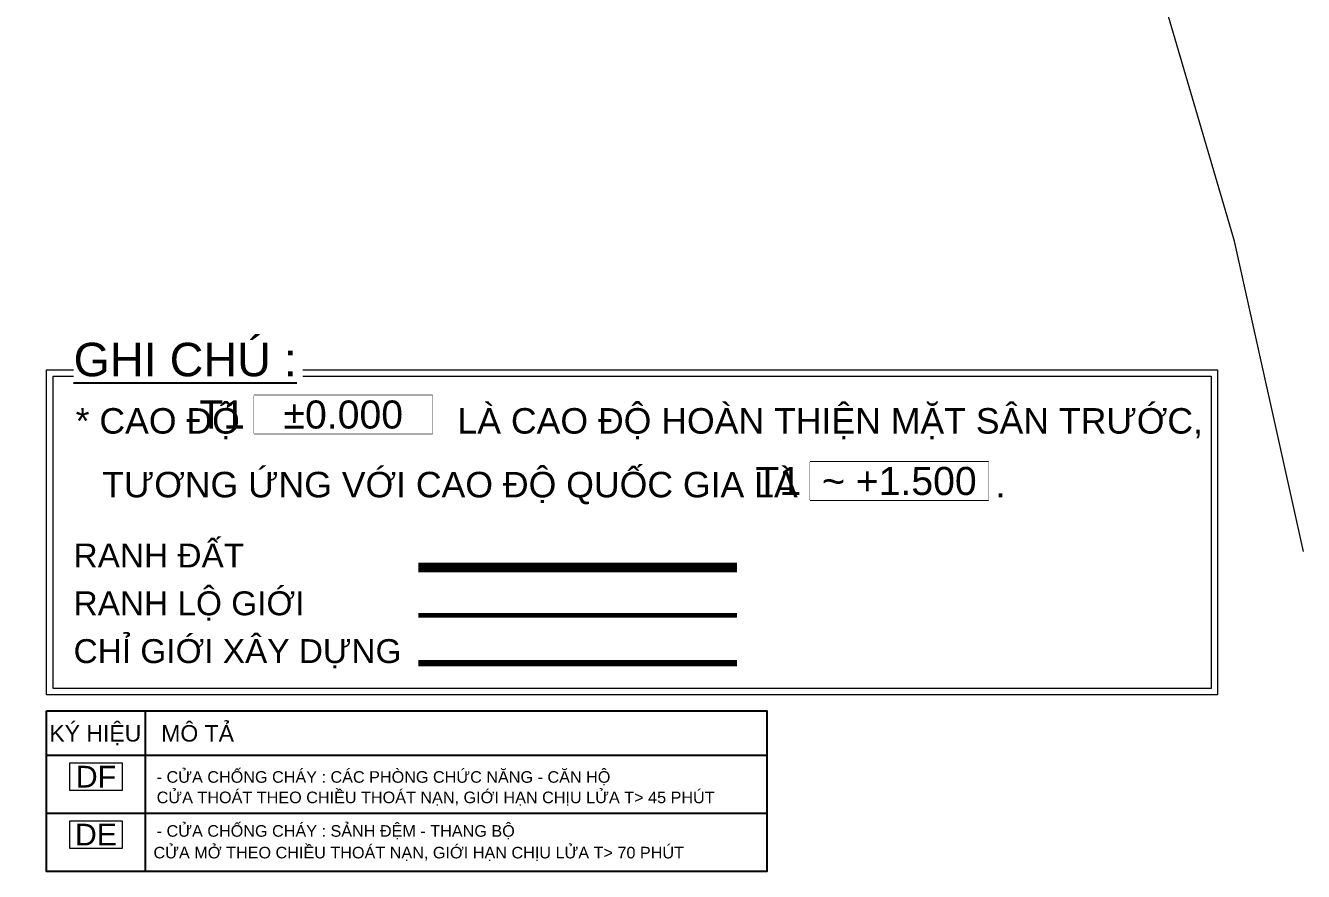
# Model space of a CAD drawing. Header units: millimetres. Extents: x -55734 to 162275, y 47779 to 197208.
# Drawn here: x 82886 to 122990, y 50056 to 76601 of the extents above; entities that cross this region are included whole.
import ezdxf
from ezdxf.enums import TextEntityAlignment as Align
from ezdxf.xclip import XClip

# ---------------------------------------------------------------- set-up
doc = ezdxf.new("R2010")
doc.units = ezdxf.units.MM
doc.header["$XCLIPFRAME"] = 0
doc.set_wipeout_variables(frame=1)
doc.linetypes.add('HIDDEN2', pattern=[4.7625, 3.175, -1.5875])
doc.linetypes.add('PHANTOM', pattern=[63.5, 31.75, -6.35, 6.35, -6.35, 6.35, -6.35])
for name, color, linetype in [('CGXD', 5, 'HIDDEN2'), ('RD-AB', 4, 'PHANTOM'), ('RLG', 2, 'FENCELINE1')]:
    doc.layers.add(name, color=color, linetype=linetype)
for name, color, linetype, lineweight in [('DIM', 1, 'Continuous', 5), ('KI-HIEU-1', 151, 'Continuous', 9), ('NET-CAT', 3, 'Continuous', 15), ('NET-THAY', 2, 'Continuous', 9), ('Y-GHI CHU PCCC$0$Z-CT1-GHI CHU TT$0$CHU-1', 7, 'Continuous', 9), ('Y-GHI CHU PCCC$0$Z-CT1-GHI CHU TT$0$KI-HIEU', 6, 'Continuous', 13)]:
    doc.layers.add(name, color=color, linetype=linetype, lineweight=lineweight)
doc.styles.add('Arial', font='Font - TrueType - Arial.ttf')
doc.styles.add('Y-GHI CHU PCCC$0$Arial', font='Font - TrueType - Arial.ttf')
doc.styles.add('Y-GHI CHU PCCC$0$Z-CT1-GHI CHU TT$0$TA1', font='Font - TrueType - Arial.ttf')
doc.linetypes.add('FENCELINE1', pattern='A,6.35,-2.54,[133,ltypeshp.shx,S=2.54,R=0,X=-2.54,Y=0],-2.54,25.4', length=36.83)

# ---------------------------------------------------------------- blocks, each defined once
blk = doc.blocks.new('A$C73191BE0')
at = {"layer": 'NET-THAY', "ltscale": 0.5, "elevation": 0}
blk.add_lwpolyline([(-113351.4, -33388.4), (-103770.7, -30600.3), (-80576, -22127.4), (-71191.2, -17524, 0.2846792), (-59999.1, 324.1, -0.223287), (-38037.5, 46402, 0.2870076), (-31261, 66503.8), (-43749.1, 118930.3)], format="xyb", dxfattribs=at)
blk = doc.blocks.new('Y-GHI CHU PCCC$0$A$C53D4240F')
at = {"color": 8, "ltscale": 30}
blk.add_lwpolyline([(-267, -138), (267, -138), (267, 137), (-267, 137)], close=True, dxfattribs=at)
at = {"color": 8, "style": 'Y-GHI CHU PCCC$0$Arial'}
blk.add_text('DE', height=220, dxfattribs=at).set_placement((0, 0), align=Align.MIDDLE_CENTER)
blk = doc.blocks.new('Y-GHI CHU PCCC$0$A$C67775D76')
at = {"color": 8, "ltscale": 30}
blk.add_lwpolyline([(-267, -138), (267, -138), (267, 138), (-267, 138)], close=True, dxfattribs=at)
at = {"color": 8, "style": 'Y-GHI CHU PCCC$0$Arial'}
blk.add_text('DF', height=220, dxfattribs=at).set_placement((0, 0), align=Align.MIDDLE_CENTER)
blk = doc.blocks.new('*U211')
blk.add_line((-200, 500), (-200, 200))
for points in [[(-700, 500), (-200, 500), (-200, 200), (-700, 200)], [(-200, 200), (1200, 200), (1200, 500), (-200, 500)]]:
    blk.add_lwpolyline(points, close=True)
at = {"color": 7, "style": 'Arial'}
blk.add_attdef('T1', text='', height=220, dxfattribs=at).set_placement((-450, 350), align=Align.MIDDLE_CENTER)
blk.add_attdef('±0.000', text='', height=220, dxfattribs=at).set_placement((500, 350), align=Align.MIDDLE)
blk.add_wipeout([(-700, 500), (1200, 500), (1200, 200), (-700, 200)])

msp = doc.modelspace()

# ---------------------------------------------------------------- linework, layer by layer
at = {"color": 8, "ltscale": 150}
for p, q in [((86645.5, 50055.8, 0), (86645.5, 55095.4, 0)), ((106145.8, 53690.9, 0), (83547.4, 53690.9, 0)), ((106145.8, 51873.3, 0), (83547.4, 51873.3, 0))]:
    msp.add_line(p, q, dxfattribs=at)
at = {"color": 8, "ltscale": 150, "elevation": 0}
msp.add_lwpolyline([(83547.4, 55095.4), (106145.8, 55095.4), (106145.8, 50055.8), (83547.4, 50055.8)], close=True, dxfattribs=at)
at = {"layer": 'CGXD', "ltscale": 200, "const_width": 200, "elevation": 0}
msp.add_lwpolyline([(105213.6, 56595.4), (95213.6, 56595.4)], dxfattribs=at)
at = {"layer": 'DIM', "elevation": 0}
for points in [[(91592.9, 65795.4), (120297.5, 65795.4), (120297.5, 55595.4), (83547.4, 55595.4), (83547.4, 65795.4), (84392.9, 65795.4)], [(91592.9, 65595.4), (120097.5, 65595.4), (120097.5, 55795.4), (83747.4, 55795.4), (83747.4, 65595.4), (84392.9, 65595.4)]]:
    msp.add_lwpolyline(points, dxfattribs=at)
at = {"layer": 'RD-AB', "ltscale": 30, "const_width": 300, "elevation": 0}
msp.add_lwpolyline([(105213.6, 59595.4), (95213.6, 59595.4)], dxfattribs=at)
at = {"layer": 'RLG', "ltscale": 50, "const_width": 150, "elevation": 0}
msp.add_lwpolyline([(105213.6, 58095.4), (95213.6, 58095.4)], dxfattribs=at)

# ---------------------------------------------------------------- block references
at = {"layer": 'NET-CAT', "rotation": 86.30059057706528}
msp.add_blockref('A$C73191BE0', (96985.1, 175360.9, 0), dxfattribs=at)
at = {"layer": 'Y-GHI CHU PCCC$0$Z-CT1-GHI CHU TT$0$KI-HIEU', "color": 8, "xscale": 3.098157896489437, "yscale": 3.098157896489437, "zscale": 3.098157896489437}
for name, p in [('Y-GHI CHU PCCC$0$A$C67775D76', (85096.4, 53030, 0)), ('Y-GHI CHU PCCC$0$A$C53D4240F', (85096.4, 51212.4, 0))]:
    msp.add_blockref(name, p, dxfattribs=at)

# ---------------------------------------------------------------- texts
at = {"style": 'Arial'}
for s, p in [('* CAO ĐỘ                      LÀ CAO ĐỘ HOÀN THIỆN MẶT SÂN TRƯỚC,', (84457.7, 63795.4, 0)), (' TƯƠNG ỨNG VỚI CAO ĐỘ QUỐC GIA LÀ                    .', (84977.6, 61795.4, 0))]:
    msp.add_text(s, height=800, rotation=0.00001, dxfattribs=at).set_placement(p)
at = {"layer": 'CGXD', "ltscale": 200, "style": 'Arial'}
msp.add_text('CHỈ GIỚI XÂY DỰNG', height=750, dxfattribs=at).set_placement((84392.9, 56595.4, 0))
at = {"layer": 'RD-AB', "ltscale": 20, "style": 'Arial'}
for s, height, p in [('%%UGHI CHÚ :', 1050, (84392.9, 65595.4, 0)), ('RANH ĐẤT ', 750, (84392.9, 59595.4, 0))]:
    msp.add_text(s, height=height, dxfattribs=at).set_placement(p)
at = {"layer": 'RLG', "ltscale": 20, "style": 'Arial', "oblique": 360}
msp.add_text('RANH LỘ GIỚI ', height=750, dxfattribs=at).set_placement((84392.9, 58095.4, 0))
at = {"layer": 'Y-GHI CHU PCCC$0$Z-CT1-GHI CHU TT$0$CHU-1', "color": 8, "style": 'Y-GHI CHU PCCC$0$Z-CT1-GHI CHU TT$0$TA1'}
for s, height, p in [('KÝ HIỆU', 516.36, (83632.4, 54132.3, 0)), ('MÔ TẢ', 516.36, (87143.6, 54132.3, 0)), ('- CỬA CHỐNG CHÁY : CÁC PHÒNG CHỨC NĂNG - CĂN HỘ', 363.517, (87000.5, 52838.7, 0)), ('CỬA THOÁT THEO CHIỀU THOÁT NẠN, GIỚI HẠN CHỊU LỬA T> 45 PHÚT', 363.517, (87000.5, 52197.6, 0)), ('- CỬA CHỐNG CHÁY : SẢNH ĐỆM - THANG BỘ', 363.517, (87000.5, 51144.7, 0)), ('CỬA MỞ THEO CHIỀU THOÁT NẠN, GIỚI HẠN CHỊU LỬA T> 70 PHÚT', 363.517, (86900.8, 50464.8, 0))]:
    msp.add_text(s, height=height, dxfattribs=at).set_placement(p)

# ---------------------------------------------------------------- next in the draw order: block references
at = {"layer": 'KI-HIEU-1', "linetype": 'ByBlock'}
ref = msp.add_blockref('*U211', (90857.7, 62995.4, 0), dxfattribs=dict(at, xscale=4, yscale=4, zscale=4))
XClip(ref).set_block_clipping_path([(-200, 175), (1225, 525)])
ref.add_auto_attribs({'±0.000': '%%P0.000', 'T1': 'T1'})
ref = msp.add_blockref('*U211', (108309.6, 60909.7, 0), dxfattribs=dict(at, xscale=4, yscale=4, zscale=4))
XClip(ref).set_block_clipping_path([(-200, 175), (1225, 525)])
ref.add_auto_attribs({'±0.000': '~ +1.500', 'T1': 'T1'})

doc.saveas('drawing.dxf')
